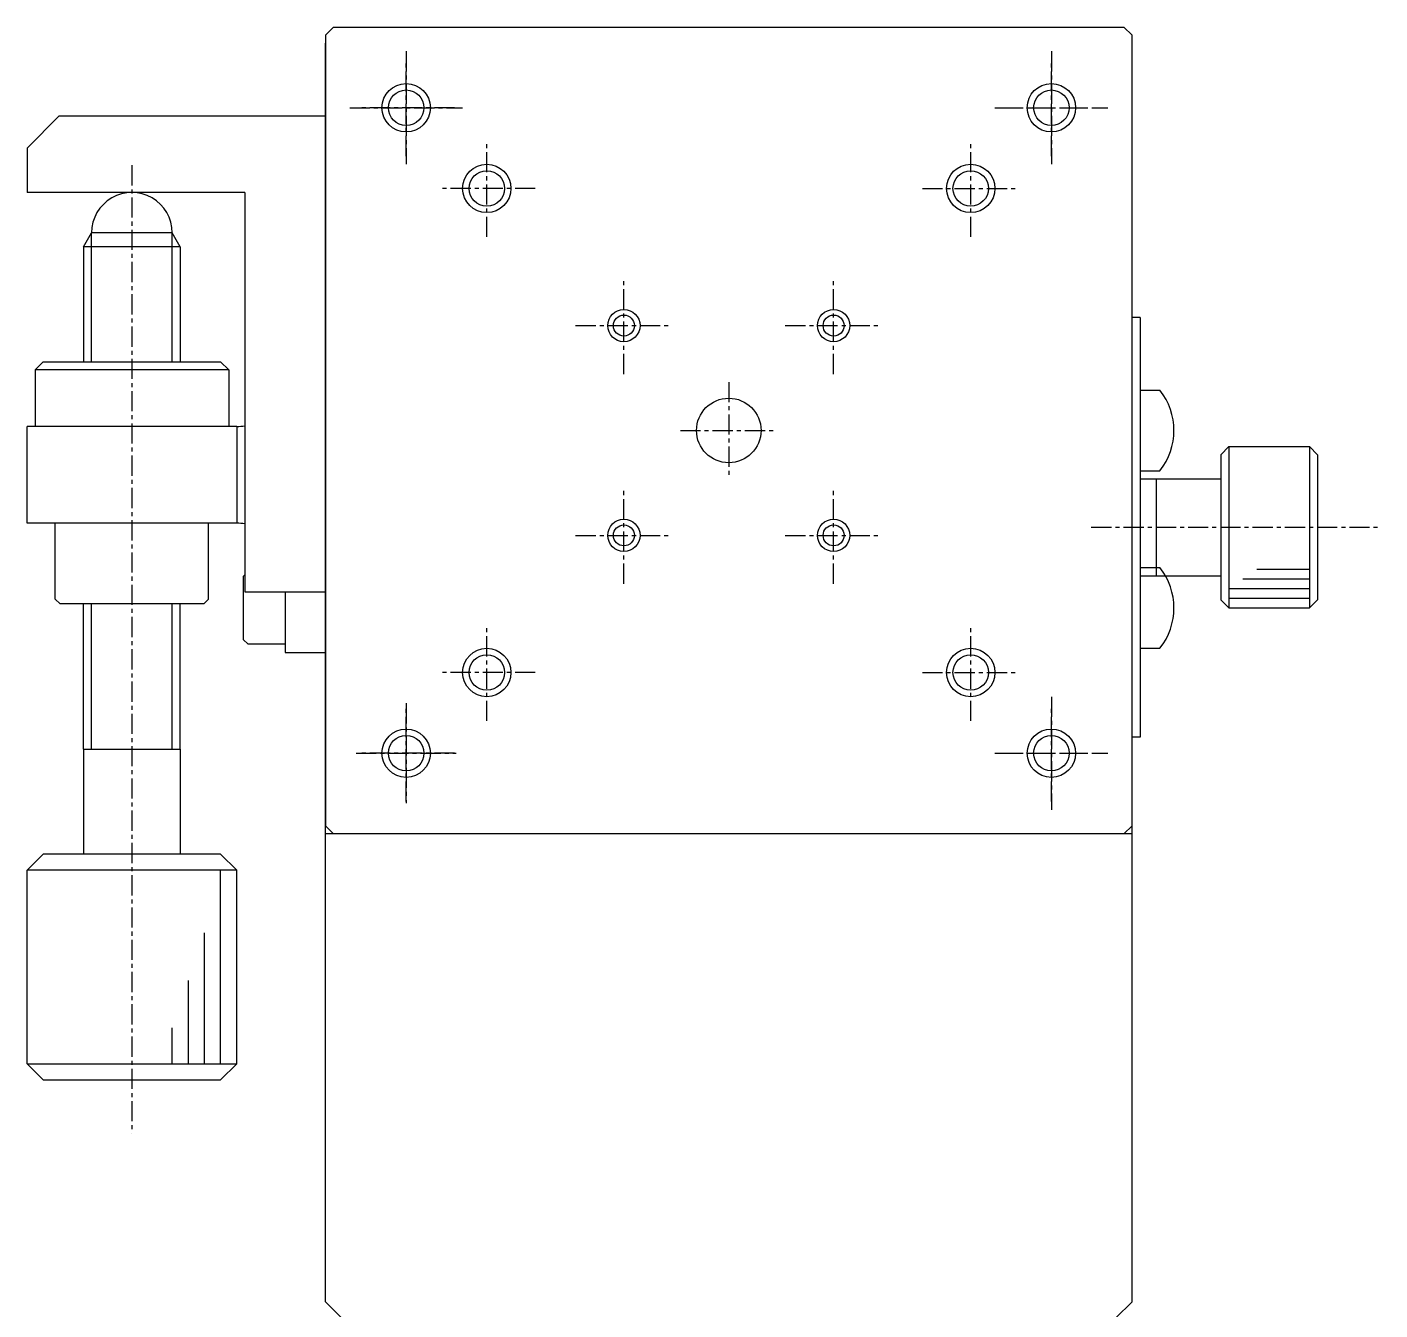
# Model space of a CAD drawing. Extents: x 372 to 608, y 46 to 208.
# Drawn here: x 372.3 to 456.1, y 128.5 to 208 of the extents above; entities that cross this region are included whole.
import ezdxf

# ---------------------------------------------------------------- set-up
doc = ezdxf.new("R2010")
doc.units = 0
doc.linetypes.add('CENTER', pattern=[2, 1.25, -0.25, 0.25, -0.25])
doc.layers.get('0').update_dxf_attribs({"linetype": 'CONTINUOUS'})
doc.layers.add('CENTER', color=1, linetype='CENTER')

msp = doc.modelspace()

# ---------------------------------------------------------------- linework, layer by layer
at = {"color": 7, "linetype": 'CONTINUOUS'}
for p, q in [((391.267, 208.002), (390.767, 207.502)), ((391.267, 208.002), (440.267, 208.002)), ((391.767, 208.002), (439.767, 208.002)), ((440.767, 207.502), (440.267, 208.002)), ((390.767, 207.502), (390.767, 158.502)), ((440.767, 158.502), (440.767, 207.502)), ((390.767, 129.002), (390.767, 207.002)), ((440.767, 129.002), (440.767, 207.002)), ((372.267, 200.502), (374.267, 202.502)), ((374.267, 202.502), (390.767, 202.502)), ((372.267, 200.502), (372.267, 197.752)), ((385.767, 197.752), (372.267, 197.752)), ((385.767, 197.752), (385.767, 173.002)), ((375.767, 194.386), (376.267, 195.252)), ((381.267, 195.252), (376.267, 195.252)), ((381.767, 194.386), (381.267, 195.252)), ((381.767, 194.386), (375.767, 194.386)), ((375.767, 194.386), (375.767, 187.252)), ((381.767, 194.386), (381.767, 187.252)), ((441.267, 190.002), (440.767, 190.002)), ((441.267, 190.002), (441.267, 164.002)), ((373.267, 187.252), (372.767, 186.752)), ((373.267, 187.252), (384.267, 187.252)), ((384.267, 187.252), (384.767, 186.752)), ((372.767, 186.752), (372.767, 183.252)), ((384.767, 186.752), (372.767, 186.752)), ((384.767, 186.752), (384.767, 183.252)), ((441.267, 185.502), (442.489, 185.502)), ((372.267, 177.252), (372.267, 183.252)), ((385.267, 183.252), (372.267, 183.252)), ((385.267, 183.252), (385.267, 177.252)), ((446.767, 182.002), (446.267, 181.502)), ((446.767, 182.002), (451.767, 182.002)), ((452.267, 181.502), (451.767, 182.002)), ((446.267, 181.502), (446.267, 172.502)), ((452.267, 181.502), (452.267, 172.502)), ((441.267, 180.502), (442.489, 180.502)), ((441.267, 180.002), (446.267, 180.002)), ((442.267, 180.002), (442.267, 174.002)), ((385.267, 177.252), (372.267, 177.252)), ((374.017, 172.552), (374.017, 177.252)), ((383.517, 172.552), (383.517, 177.252)), ((441.267, 174.502), (442.489, 174.502)), ((385.667, 173.952), (385.767, 174.052)), ((385.667, 173.952), (385.667, 170.052)), ((441.267, 174.002), (446.267, 174.002)), ((385.767, 173.002), (390.767, 173.002)), ((388.267, 173.002), (388.267, 169.252)), ((374.317, 172.252), (374.017, 172.552)), ((383.217, 172.252), (374.317, 172.252)), ((375.767, 163.252), (375.767, 172.252)), ((381.767, 163.252), (381.767, 172.252)), ((383.217, 172.252), (383.517, 172.552)), ((446.267, 172.502), (446.767, 172.002)), ((446.767, 172.002), (451.767, 172.002)), ((451.767, 172.002), (452.267, 172.502)), ((385.967, 169.752), (385.667, 170.052)), ((388.267, 169.752), (385.967, 169.752)), ((441.267, 169.502), (442.489, 169.502)), ((388.267, 169.252), (390.767, 169.252)), ((441.267, 164.002), (440.767, 164.002)), ((375.767, 163.252), (381.767, 163.252)), ((375.767, 163.252), (375.767, 156.752)), ((381.767, 163.252), (381.767, 156.752)), ((390.767, 158.502), (391.267, 158.002)), ((440.767, 158.002), (390.767, 158.002)), ((440.267, 158.002), (391.267, 158.002)), ((440.267, 158.002), (440.767, 158.502)), ((373.267, 156.752), (372.267, 155.752)), ((384.267, 156.752), (373.267, 156.752)), ((384.267, 156.752), (385.267, 155.752)), ((372.267, 143.752), (372.267, 155.752)), ((385.267, 143.752), (385.267, 155.752)), ((373.267, 142.752), (372.267, 143.752)), ((384.267, 142.752), (385.267, 143.752)), ((373.267, 142.752), (384.267, 142.752)), ((390.767, 129.002), (391.767, 128.002)), ((439.767, 128.002), (440.767, 129.002))]:
    msp.add_line(p, q, dxfattribs=at)
at = {"color": 3, "linetype": 'CONTINUOUS'}
for p, q in [((376.267, 187.252), (376.267, 195.252)), ((381.267, 187.252), (381.267, 195.252)), ((446.767, 182.002), (446.767, 172.002)), ((451.767, 182.002), (451.767, 172.002)), ((447.63, 173.802), (451.767, 173.802)), ((448.501, 174.402), (451.767, 174.402)), ((446.767, 173.202), (451.767, 173.202)), ((376.267, 163.252), (376.267, 172.252)), ((381.267, 163.252), (381.267, 172.252)), ((446.767, 172.602), (451.767, 172.602)), ((385.267, 155.752), (372.267, 155.752)), ((384.267, 143.752), (384.267, 155.752)), ((383.267, 143.752), (383.267, 151.868)), ((382.267, 143.752), (382.267, 148.923)), ((381.267, 143.752), (381.267, 145.986)), ((372.267, 143.752), (385.267, 143.752))]:
    msp.add_line(p, q, dxfattribs=at)
for centre, radius in [((395.767, 203.002), 1.5), ((435.767, 203.002), 1.5), ((400.767, 198.002), 1.5), ((430.767, 198.002), 1.5), ((409.267, 189.502), 0.65), ((422.267, 189.502), 0.65), ((409.267, 176.502), 0.65), ((422.267, 176.502), 0.65), ((400.767, 168.002), 1.5), ((430.767, 168.002), 1.5), ((395.767, 163.002), 1.5), ((435.767, 163.002), 1.5)]:
    msp.add_circle(centre, radius, dxfattribs=at)
at = {"color": 7, "linetype": 'CONTINUOUS'}
for centre, radius in [((395.767, 203.002), 1.1), ((435.767, 203.002), 1.1), ((400.767, 198.002), 1.1), ((430.767, 198.002), 1.1), ((409.267, 189.502), 1), ((422.267, 189.502), 1), ((415.767, 183.002), 2), ((409.267, 176.502), 1), ((422.267, 176.502), 1), ((400.767, 168.002), 1.1), ((430.767, 168.002), 1.1), ((395.767, 163.002), 1.1), ((435.767, 163.002), 1.1)]:
    msp.add_circle(centre, radius, dxfattribs=at)
for centre, radius, start, end in [((378.767, 195.252), 2.5, 359.99998, 180), ((439.367, 183.002), 4, 321.31781, 38.68219), ((385.267, 186.252), 3, 270, 279.59407), ((385.267, 174.252), 3, 80.40593, 90), ((439.367, 172.002), 4, 321.31781, 38.68219)]:
    msp.add_arc(centre, radius, start, end, dxfattribs=at)
at = {"layer": 'CENTER', "color": 1, "linetype": 'CENTER'}
for p, q in [((395.767, 206.502), (395.767, 199.502)), ((435.767, 206.502), (435.767, 199.502)), ((395.767, 200.002), (395.767, 206.002)), ((435.767, 200.002), (435.767, 206.002)), ((392.267, 203.002), (399.267, 203.002)), ((398.767, 203.002), (392.767, 203.002)), ((432.267, 203.002), (439.267, 203.002)), ((432.767, 203.002), (438.767, 203.002)), ((400.767, 195.002), (400.767, 201.002)), ((430.767, 195.002), (430.767, 201.002)), ((378.767, 199.444), (378.767, 139.442)), ((403.767, 198.002), (397.767, 198.002)), ((427.767, 198.002), (433.767, 198.002)), ((409.267, 186.502), (409.267, 192.502)), ((422.267, 186.502), (422.267, 192.502)), ((406.267, 189.502), (412.267, 189.502)), ((419.267, 189.502), (425.267, 189.502)), ((415.767, 186.002), (415.767, 180.002)), ((412.767, 183.002), (418.767, 183.002)), ((409.267, 173.502), (409.267, 179.502)), ((422.267, 173.502), (422.267, 179.502)), ((438.242, 177.002), (456.135, 177.002)), ((406.267, 176.502), (412.267, 176.502)), ((419.267, 176.502), (425.267, 176.502)), ((400.767, 165.002), (400.767, 171.002)), ((430.767, 165.002), (430.767, 171.002)), ((403.767, 168.002), (397.767, 168.002)), ((427.767, 168.002), (433.767, 168.002)), ((395.767, 166.102), (395.767, 159.902)), ((435.767, 166.502), (435.767, 159.502)), ((395.767, 160.002), (395.767, 166.002)), ((435.767, 160.002), (435.767, 166.002)), ((392.667, 163.002), (398.867, 163.002)), ((398.767, 163.002), (392.767, 163.002)), ((432.267, 163.002), (439.267, 163.002)), ((432.767, 163.002), (438.767, 163.002))]:
    msp.add_line(p, q, dxfattribs=at)

doc.saveas('drawing.dxf')
